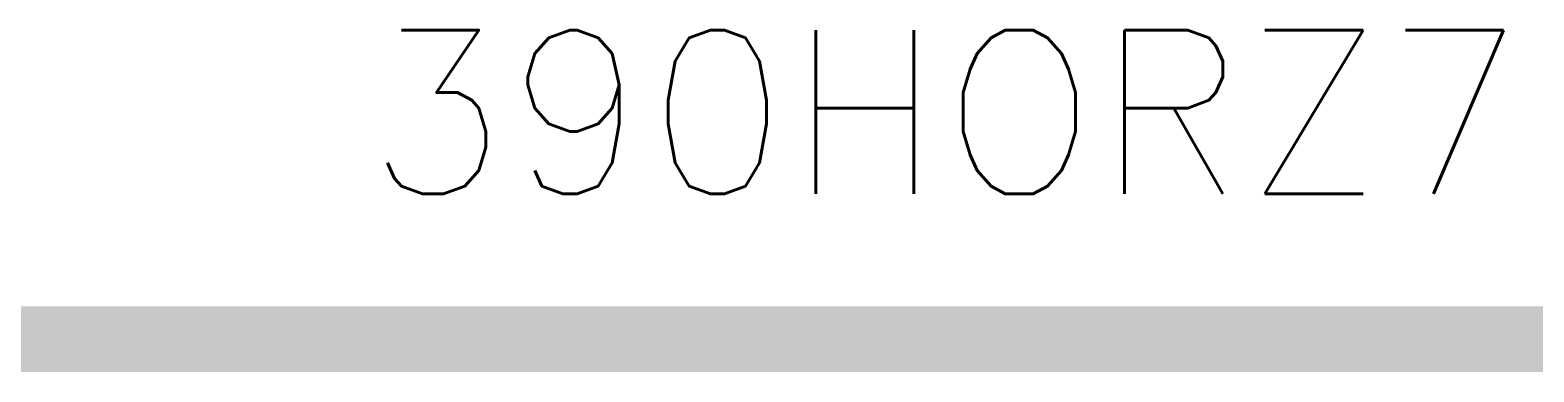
# Model space of a CAD drawing. Extents: x 0 to 139, y 0 to 39.
# Drawn here: x 127.8 to 133.54, y 26.83 to 28.14 of the extents above; entities that cross this region are included whole.
import ezdxf

# ---------------------------------------------------------------- set-up
doc = ezdxf.new("R2010")
doc.units = 0
doc.header["$MEASUREMENT"] = 0
doc.layers.add('TITLE', color=7, linetype='CONTINUOUS')
doc.styles.get("Standard").update_dxf_attribs({"font": 'simplex'})

msp = doc.modelspace()

# ---------------------------------------------------------------- linework, layer by layer
at = {"layer": 'TITLE', "const_width": 0.25}
msp.add_lwpolyline([(0, 26.95806176767113), (138.6580004981786, 26.95806176767113)], dxfattribs=at)

# ---------------------------------------------------------------- texts
at = {"layer": 'TITLE'}
msp.add_text('390HORZ7', height=0.625, dxfattribs=at).set_placement((129.0876257965176, 27.5117560923531))

doc.saveas('drawing.dxf')
